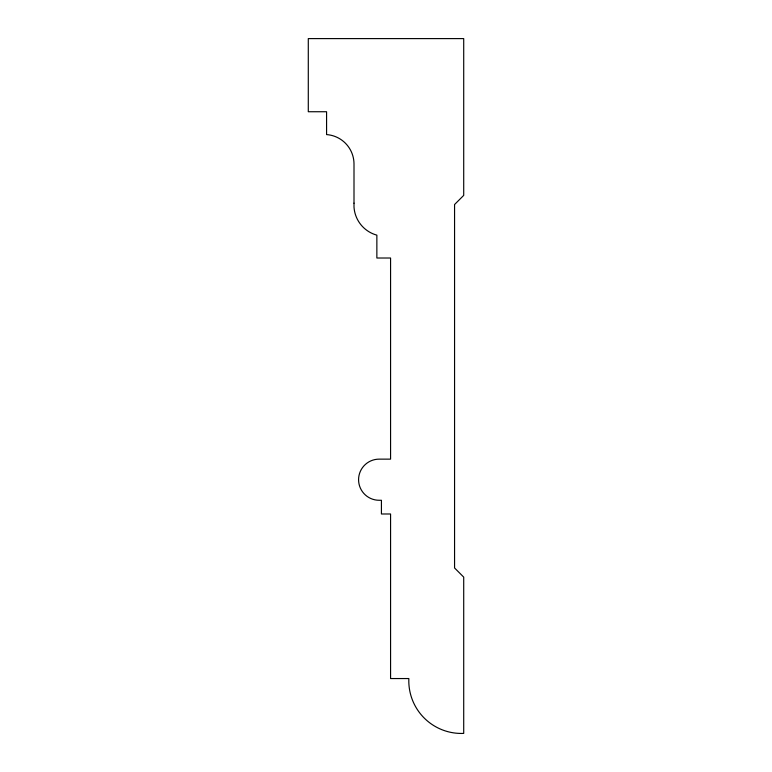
<?xml version="1.0" encoding="UTF-8"?>
<svg xmlns="http://www.w3.org/2000/svg" width="772" height="772" viewBox="0 0 772 772"><rect width="100%" height="100%" fill="white"/><g stroke="black" fill="none" stroke-linecap="round" stroke-linejoin="round"><path stroke-width="1.16" d="M354.001 203.161L354.001 207.021A31.179 31.179 0 0 0 376.861 235.151L376.861 258.012L390.574 258.012L390.574 459.137L379.139 459.137A20.574 20.574 0 0 0 358.575 479.711A20.574 20.574 0 0 0 379.139 500.275L381.426 500.275L381.426 513.988L390.574 513.988L390.574 678.549L408.851 678.549A52.621 52.621 0 0 0 463.711 733.4L463.711 577.118L454.563 567.97L454.563 204.522L463.711 195.384L463.711 38.6L308.289 38.6L308.289 111.737L326.575 111.737L326.575 134.589A29.51 29.51 0 0 1 354.001 163.828L354.001 203.161"/></g></svg>
